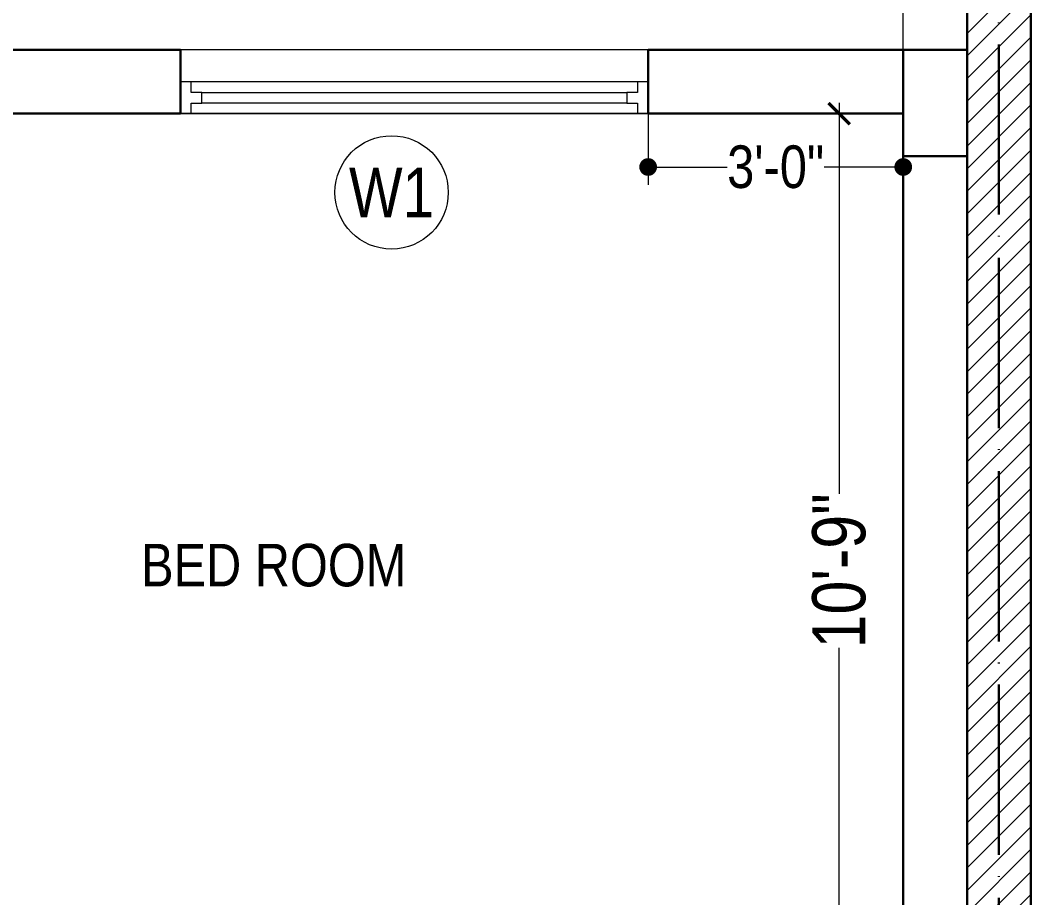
# Model space of a CAD drawing. Header units: millimetres. Extents: x 56222 to 154870, y -176352 to -121287.
# Drawn here: x 148374.6 to 148517.2, y -175105 to -174981.2 of the extents above; entities that cross this region are included whole.
import ezdxf

# ---------------------------------------------------------------- set-up
doc = ezdxf.new("R2010")
doc.units = ezdxf.units.MM
doc.header["$MEASUREMENT"] = 0
doc.header["$PDMODE"] = 35
doc.linetypes.add('ACAD_ISO04W100', pattern=[30, 24, -3, 0, -3])
doc.layers.get('Defpoints').update_dxf_attribs({"color": 220})
for name, color, linetype, lineweight in [('COLUMN', 1, 'Continuous', 30), ('GROUND FLOOR', 7, 'Continuous', 9), ('GROUND FLOOR  ( DIM )', 7, 'Continuous', 9), ('GROUND FLOOR  ( HATCH )', 251, 'Continuous', 9), ('GROUND FLOOR  ( PLINE )', 251, 'Continuous', 30), ('GROUND FLOOR ( DW_RAIL )', 7, 'Continuous', 9), ('X_PLOT', 1, 'Continuous', 9)]:
    doc.layers.add(name, color=color, linetype=linetype, lineweight=lineweight)
doc.layers.add('GROUND FLOOR  ( Text )', color=251, linetype='Continuous')
doc.styles.add('Cn BT~6', font='swissc.ttf', dxfattribs={"height": 6})
doc.styles.add("Cn_BT_0'-0", font='swissc.ttf')
doc.styles.add('Cn_BT_7', font='swissc.ttf', dxfattribs={"height": 7})
doc.styles.add('Cn_BT_7½', font='swissc.ttf', dxfattribs={"height": 7.5})
doc.dimstyles.new('Cn BT~6', dxfattribs={"dimtxt": 0.18, "dimasz": 2.5, "dimexe": 2.5, "dimexo": 0, "dimgap": 0.09, "dimtad": 0, "dimdec": 3, "dimzin": 3, "dimdsep": 46, "dimlunit": 4, "dimtxsty": 'Cn BT~6', "dimblk": 'DOT', "dimcen": 0.09, "dimdle": 2, "dimclrd": 250, "dimclre": 250, "dimclrt": 5, "dimadec": 0, "dimazin": 0, "dimtfac": 0.75, "dimtdec": 3, "dimtofl": 0, "dimtmove": 0, "dimatfit": 3, "dimfxl": 1, "dimtolj": 1, "dimtzin": 0, "dimlwd": 15, "dimlwe": 15, "dimarcsym": 0})
doc.dimstyles.new('Cn_BT_7½', dxfattribs={"dimtxt": 9, "dimasz": 3, "dimexe": 1.5, "dimexo": 0, "dimgap": 0.09, "dimtad": 0, "dimdec": 3, "dimzin": 3, "dimdsep": 46, "dimlunit": 4, "dimtxsty": 'Cn_BT_7½', "dimblk": 'ARCHTICK', "dimcen": 0.09, "dimdle": 1.5, "dimclrd": 251, "dimclre": 251, "dimclrt": 14, "dimadec": 0, "dimazin": 0, "dimtfac": 0.75, "dimtdec": 3, "dimtofl": 0, "dimtmove": 0, "dimatfit": 3, "dimfxl": 0, "dimtolj": 1, "dimtzin": 0, "dimlwd": 15, "dimlwe": 15, "dimarcsym": 0})

# ---------------------------------------------------------------- blocks, each defined once
blk = doc.blocks.new('_ArchTick')
at = {"color": 0, "linetype": 'ByBlock', "const_width": 0.15}
blk.add_lwpolyline([(-0.5, -0.5), (0.5, 0.5)], dxfattribs=at)
blk = doc.blocks.new('*D244')
at = {"layer": 'Defpoints', "color": 0, "transparency": 16777216}
for p in [(148499.19, -174994.37), (148490.14, -175123.37), (148499.19, -175123.37)]:
    blk.add_point(p, dxfattribs=at)
at = {"layer": 'GROUND FLOOR  ( DIM )', "color": 251, "lineweight": 15, "transparency": 16777216}
for p, q in [((148490.14, -174992.87), (148490.14, -175048.01)), ((148499.19, -174994.37), (148488.64, -174994.37)), ((148490.14, -175124.87), (148490.14, -175069.73)), ((148499.19, -175123.37), (148488.64, -175123.37))]:
    blk.add_line(p, q, dxfattribs=at)
at = {"layer": 'GROUND FLOOR  ( DIM )', "color": 251, "lineweight": 15, "transparency": 16777216, "xscale": 3, "yscale": 3, "zscale": 3}
for p, rotation in [((148490.14, -174994.37), 90), ((148490.14, -175123.37), 270)]:
    blk.add_blockref('_ArchTick', p, dxfattribs=dict(at, rotation=rotation))
at = {"layer": 'GROUND FLOOR  ( DIM )', "color": 14, "transparency": 16777216, "insert": (148490.14, -175058.87), "char_height": 7.5, "attachment_point": 5, "rotation": 90, "style": 'Cn_BT_7½'}
blk.add_mtext('\\A1;10\'-9"', dxfattribs=at)
blk = doc.blocks.new('_Dot')
at = {"color": 0, "linetype": 'ByBlock', "lineweight": -2}
blk.add_line((-0.5, 0), (-1, 0), dxfattribs=at)
at = {"color": 0, "linetype": 'ByBlock', "const_width": 0.5}
blk.add_lwpolyline([(-0.25, 0, 1), (0.25, 0, 1)], format="xyb", close=True, dxfattribs=at)
blk = doc.blocks.new('*D237')
at = {"layer": 'Defpoints', "color": 0, "transparency": 16777216}
for p in [(148499.19, -174972.29), (148499.19, -174985.37), (148349.19, -174994.37)]:
    blk.add_point(p, dxfattribs=at)
at = {"layer": 'GROUND FLOOR  ( DIM )', "color": 250, "lineweight": 15, "transparency": 16777216}
for p, q in [((148349.19, -174994.37), (148349.19, -174969.79)), ((148499.19, -174985.37), (148499.19, -174969.79)), ((148351.69, -174972.29), (148415.48, -174972.29)), ((148496.69, -174972.29), (148432.89, -174972.29))]:
    blk.add_line(p, q, dxfattribs=at)
at = {"layer": 'GROUND FLOOR  ( DIM )', "color": 250, "lineweight": 15, "transparency": 16777216, "xscale": 2.5, "yscale": 2.5, "zscale": 2.5, "rotation": 180}
blk.add_blockref('_Dot', (148349.19, -174972.29), dxfattribs=at)
at = {"layer": 'GROUND FLOOR  ( DIM )', "color": 250, "lineweight": 15, "transparency": 16777216, "xscale": 2.5, "yscale": 2.5, "zscale": 2.5}
blk.add_blockref('_Dot', (148499.19, -174972.29), dxfattribs=at)
at = {"layer": 'GROUND FLOOR  ( DIM )', "color": 5, "transparency": 16777216, "insert": (148424.19, -174972.29), "char_height": 6, "attachment_point": 5, "style": 'Cn BT~6'}
blk.add_mtext('\\A1;12\'-6"', dxfattribs=at)
blk = doc.blocks.new('*D236')
at = {"layer": 'Defpoints', "color": 0, "transparency": 16777216}
for p in [(148508.19, -174972.29), (148499.19, -174985.37), (148508.19, -174985.37)]:
    blk.add_point(p, dxfattribs=at)
at = {"layer": 'GROUND FLOOR  ( DIM )', "color": 250, "lineweight": 15, "transparency": 16777216}
for p, q in [((148499.19, -174985.37), (148499.19, -174969.79)), ((148508.19, -174985.37), (148508.19, -174969.79)), ((148496.69, -174972.29), (148494.19, -174972.29)), ((148510.69, -174972.29), (148513.19, -174972.29))]:
    blk.add_line(p, q, dxfattribs=at)
at = {"layer": 'GROUND FLOOR  ( DIM )', "color": 250, "lineweight": 15, "transparency": 16777216, "xscale": 2.5, "yscale": 2.5, "zscale": 2.5}
blk.add_blockref('_Dot', (148499.19, -174972.29), dxfattribs=at)
at = {"layer": 'GROUND FLOOR  ( DIM )', "color": 250, "lineweight": 15, "transparency": 16777216, "xscale": 2.5, "yscale": 2.5, "zscale": 2.5, "rotation": 180}
blk.add_blockref('_Dot', (148508.19, -174972.29), dxfattribs=at)
at = {"layer": 'GROUND FLOOR  ( DIM )', "color": 5, "transparency": 16777216, "insert": (148503.69, -174972.29), "char_height": 6, "attachment_point": 5, "style": 'Cn BT~6'}
blk.add_mtext('\\A1;9"', dxfattribs=at)
blk = doc.blocks.new('*D215')
at = {"layer": 'Defpoints', "color": 0, "transparency": 16777216}
for p in [(148463.19, -174994.37), (148499.19, -174994.37), (148463.19, -175001.9)]:
    blk.add_point(p, dxfattribs=at)
at = {"layer": 'GROUND FLOOR  ( DIM )', "color": 250, "lineweight": 15, "transparency": 16777216}
for p, q in [((148463.19, -174994.37), (148463.19, -175004.4)), ((148499.19, -174994.37), (148499.19, -175004.4)), ((148465.69, -175001.9), (148474.33, -175001.9)), ((148496.69, -175001.9), (148488.05, -175001.9))]:
    blk.add_line(p, q, dxfattribs=at)
at = {"layer": 'GROUND FLOOR  ( DIM )', "color": 250, "lineweight": 15, "transparency": 16777216, "xscale": 2.5, "yscale": 2.5, "zscale": 2.5, "rotation": 180}
blk.add_blockref('_Dot', (148463.19, -175001.9), dxfattribs=at)
at = {"layer": 'GROUND FLOOR  ( DIM )', "color": 250, "lineweight": 15, "transparency": 16777216, "xscale": 2.5, "yscale": 2.5, "zscale": 2.5}
blk.add_blockref('_Dot', (148499.19, -175001.9), dxfattribs=at)
at = {"layer": 'GROUND FLOOR  ( DIM )', "color": 5, "transparency": 16777216, "insert": (148481.19, -175001.9), "char_height": 6, "attachment_point": 5, "style": 'Cn BT~6'}
blk.add_mtext('\\A1;3\'-0"', dxfattribs=at)

msp = doc.modelspace()

# ---------------------------------------------------------------- hatches: boundary and pattern name
at = {"layer": 'GROUND FLOOR  ( HATCH )'}
h = msp.add_hatch(dxfattribs=at)
h.set_pattern_fill('ANSI31', color=6, scale=18, style=0)
h.set_pattern_definition([(45, (31976.5016, -12658.698), (-1.590990258, 1.590990258), [])])
h.paths.add_polyline_path([(148517.1875, -174934.3723), (148508.1876, -174934.3723), (148508.1876, -175277.8723), (148517.1875, -175277.8723)])

# ---------------------------------------------------------------- linework, layer by layer
at = {"layer": 'COLUMN'}
msp.add_lwpolyline([(148499.1875, -174985.3723), (148508.1875, -174985.3723), (148508.1875, -175000.3723), (148499.1875, -175000.3723)], close=True, dxfattribs=at)
at = {"layer": 'GROUND FLOOR'}
for p, q in [((148508.1875, -174894.3234), (148508.1875, -175415.2563)), ((148508.1876, -174894.3234), (148508.1876, -174985.3723)), ((148508.1875, -174985.3723), (148107.6875, -174985.3723)), ((148397.1875, -174985.3723), (148397.1875, -174994.3723)), ((148463.1875, -174985.3723), (148463.1875, -174994.3723)), ((148499.1875, -174994.3723), (148349.1875, -174994.3723)), ((148499.1875, -174994.3723), (148499.1875, -175123.3723))]:
    msp.add_line(p, q, dxfattribs=at)
at = {"layer": 'GROUND FLOOR', "color": 1, "linetype": 'ACAD_ISO04W100'}
msp.add_line((148512.6876, -174894.3234), (148512.6876, -175277.8723), dxfattribs=at)
at = {"layer": 'GROUND FLOOR', "color": 6, "lineweight": 30}
msp.add_lwpolyline([(148517.1875, -174934.3723), (148508.1876, -174934.3723), (148508.1876, -175277.8723), (148517.1875, -175277.8723)], close=True, dxfattribs=at)
at = {"layer": 'GROUND FLOOR  ( DIM )', "color": 5}
msp.add_circle((148426.9854, -175005.4862), 8, dxfattribs=at)
at = {"layer": 'GROUND FLOOR  ( PLINE )'}
for points in [[(148329.6875, -174985.3723), (148397.1875, -174985.3723), (148397.1875, -174994.3723), (148349.1875, -174994.3723), (148349.1875, -175123.3723), (148367.1875, -175123.3723), (148367.1875, -175127.8723), (148266.6875, -175127.8723), (148266.6875, -175123.3723), (148344.6875, -175123.3723), (148344.6875, -174994.3723), (148329.6875, -174994.3723)], [(148508.1875, -174985.3723), (148463.1875, -174985.3723), (148463.1875, -174994.3723), (148499.1875, -174994.3723), (148499.1875, -175123.3723), (148473.6875, -175123.3723), (148473.6875, -175127.8723), (148499.1875, -175127.8723), (148499.1875, -175255.3723), (148434.6875, -175255.3723), (148434.6875, -175259.8723), (148499.1875, -175259.8723), (148499.1875, -175277.8723), (148508.1875, -175277.8723)]]:
    msp.add_lwpolyline(points, close=True, dxfattribs=at)
at = {"layer": 'GROUND FLOOR ( DW_RAIL )'}
msp.add_lwpolyline([(148463.1875, -174989.8723), (148461.6875, -174989.8723), (148461.6875, -174991.3723), (148460.1875, -174991.3723), (148460.1875, -174992.8723), (148400.1875, -174992.8723), (148400.1875, -174991.3723), (148398.6875, -174991.3723), (148398.6875, -174989.8723), (148397.1875, -174989.8723), (148397.1875, -174994.3723), (148398.6875, -174994.3723), (148398.6875, -174992.8723), (148400.1875, -174992.8723), (148400.1875, -174991.3723), (148460.1875, -174991.3723), (148460.1875, -174992.8723), (148461.6875, -174992.8723), (148461.6875, -174994.3723), (148463.1875, -174994.3723), (148463.1875, -174989.8723), (148397.1875, -174989.8723), (148397.1875, -174994.3723), (148463.1875, -174994.3723)], close=True, dxfattribs=at)
at = {"layer": 'X_PLOT', "linetype": 'ACAD_ISO04W100', "lineweight": 30}
msp.add_line((148512.6876, -174894.3234), (148512.6876, -175390.1223), dxfattribs=at)

# ---------------------------------------------------------------- texts
at = {"layer": 'GROUND FLOOR  ( DIM )', "color": 5, "insert": (148426.9854, -175005.4862), "char_height": 7, "attachment_point": 5, "style": 'Cn_BT_7'}
msp.add_mtext('W1', dxfattribs=at)
at = {"layer": 'GROUND FLOOR  ( Text )', "insert": (148410.348, -175058.1038), "char_height": 6, "attachment_point": 5, "style": "Cn_BT_0'-0"}
msp.add_mtext('BED ROOM', dxfattribs=at)

# ---------------------------------------------------------------- dimensions: what is measured, and where the dimension line sits
at = {"layer": 'GROUND FLOOR  ( DIM )'}
for base, p1, p2, picture, middle in [((148499.1875, -174972.2938), (148349.1875, -174994.3723), (148499.1875, -174985.3723), '*D237', (148424.1875, -174972.2938)), ((148508.1875, -174972.2938), (148499.1875, -174985.3723), (148508.1875, -174985.3723), '*D236', (148503.6875, -174972.2938))]:
    dim = msp.add_linear_dim(base=base, p1=p1, p2=p2, dimstyle='Cn BT~6', override={"dimtmove": 1}, dxfattribs=at)
    dim.commit()
    dim.dimension.update_dxf_attribs({"geometry": picture, "text_midpoint": middle})
dim = msp.add_linear_dim(base=(148490.14, -175123.3723), p1=(148499.1875, -174994.3723), p2=(148499.1875, -175123.3723), angle=90, dimstyle='Cn_BT_7½', dxfattribs=at)
dim.commit()
dim.dimension.update_dxf_attribs({"geometry": '*D244', "text_midpoint": (148490.14, -175058.8723)})
dim = msp.add_linear_dim(base=(148463.1875, -175001.9014), p1=(148499.1875, -174994.3723), p2=(148463.1875, -174994.3723), dimstyle='Cn BT~6', dxfattribs=at)
dim.commit()
dim.dimension.update_dxf_attribs({"geometry": '*D215', "text_midpoint": (148481.1875, -175001.9014)})

doc.saveas('drawing.dxf')
